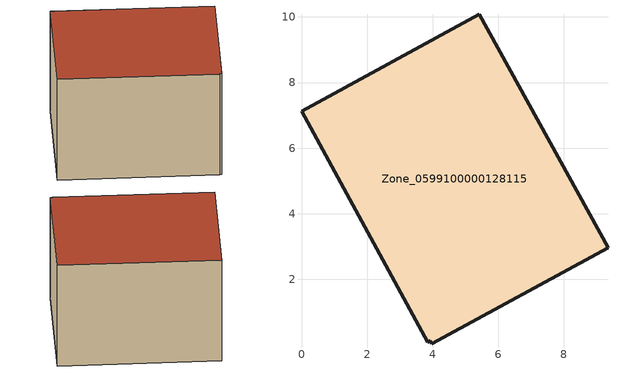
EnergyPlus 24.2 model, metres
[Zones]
Zone_0599100000128115
 floor ground (C_G): 3.92,0.13 3.85,0.09 0,7.12 5.42,10.08 9.34,2.97 3.97,0.04 z0
 wall outside (C_F): 9.34,2.97 5.42,10.08 0,7.12 3.85,0.09 3.92,0.13 3.97,0.04 9.34,2.97 z0:5.91
 roof outside (C_R): 3.97,0.04 9.34,2.97 5.42,10.08 0,7.12 3.85,0.09 3.92,0.13 z5.91
[BUILDING]
Pand.0599100000128115: North Axis=0; Terrain=City; Loads Convergence Tolerance Value=0.04; Temperature Convergence Tolerance Value=0.4; Solar Distribution=FullExterior; Maximum Number of Warmup Days=25; Minimum Number of Warmup Days=1
[Site:Location]
Rotterdam.The.Hague.AP_ZH_NLD Design_Conditions: Latitude=51.96; Longitude=4.45; Time Zone=1; Elevation=-4.5
[SITE:GROUNDTEMPERATURE:BUILDINGSURFACE]
18, 18, 18, 18, 18, 18, 18, 18, 18, 18, 18, 18
[MATERIAL] Thermal Absorptance=0.9; Solar Absorptance=0.7; Visible Absorptance=0.7
Name | Roughness | Thickness | Conductivity | Density | Specific Heat
G.TC.1946-1964 | MediumSmooth | 0.15 | 1 | 540 | 1210
F.TC.1946-1964 | Rough | 0.3 | 0.857143 | 1920 | 840
R.TC.1946-1964 | MediumRough | 0.2 | 0.235294 | 1500 | 1000
[CONSTRUCTION]
C_G: G.TC.1946-1964
C_F: F.TC.1946-1964
C_R: R.TC.1946-1964
[ZONE]
Zone_0599100000128115: Type=1; Multiplier=1; Ceiling Height=Autocalculate; Volume=Autocalculate; Floor Area=autocalculate; Part of Total Floor Area=Yes
[ZONEINFILTRATION:DESIGNFLOWRATE]
Infil_Zone_0599100000128115: Zone or ZoneList or Space or SpaceList=Zone_0599100000128115; Schedule=AlwaysOn; Design Flow Rate Calculation Method=Flow/Area; Flow Rate per Floor Area=0.003; Constant Term Coefficient=1; Temperature Term Coefficient=0; Velocity Term Coefficient=0; Velocity Squared Term Coefficient=0
[HVACTEMPLATE:ZONE:IDEALLOADSAIRSYSTEM]
Zone_0599100000128115: Maximum Heating Supply Air Temperature=50; Minimum Cooling Supply Air Temperature=13; Maximum Heating Supply Air Humidity Ratio=0.0156; Minimum Cooling Supply Air Humidity Ratio=0.0077; Heating Limit=NoLimit; Cooling Limit=NoLimit; Dehumidification Control Type=ConstantSensibleHeatRatio; Cooling Sensible Heat Ratio=0.7; Dehumidification Setpoint=60; Humidification Control Type=None; Humidification Setpoint=30; Outdoor Air Method=None; Outdoor Air Flow Rate per Person=0.00944; Outdoor Air Flow Rate per Zone Floor Area=0; Outdoor Air Flow Rate per Zone=0; Demand Controlled Ventilation Type=None; Outdoor Air Economizer Type=NoEconomizer; Heat Recovery Type=None; Sensible Heat Recovery Effectiveness=0.7; Latent Heat Recovery Effectiveness=0.65
[ZONECONTROL:THERMOSTAT]
ThermostatControl_Zone_0599100000128115: Zone or ZoneList=Zone_0599100000128115; Control Type Schedule=DualSetpointControlType; Control 1=Thermostat_Zone_0599100000128115; Temperature Difference Between Cutout And Setpoint=0
[THERMOSTATSETPOINT:DUALSETPOINT]
Thermostat_Zone_0599100000128115: Heating Setpoint Temperature Schedule=HeatingSetpoint_Zone_0599100000128115; Cooling Setpoint Temperature Schedule=CoolingSetpoint_Zone_0599100000128115
[SCHEDULE:COMPACT]
HeatingSetpoint_Zone_0599100000128115: Through: 12/31, For: AllDays, Until: 24:00, 21
CoolingSetpoint_Zone_0599100000128115: Through: 12/31, For: AllDays, Until: 24:00, 24
DualSetpointControlType: Through: 12/31, For: AllDays, Until: 24:00, 4
AlwaysOn: Through: 12/31, For: AllDays, Until: 24:00, 1
